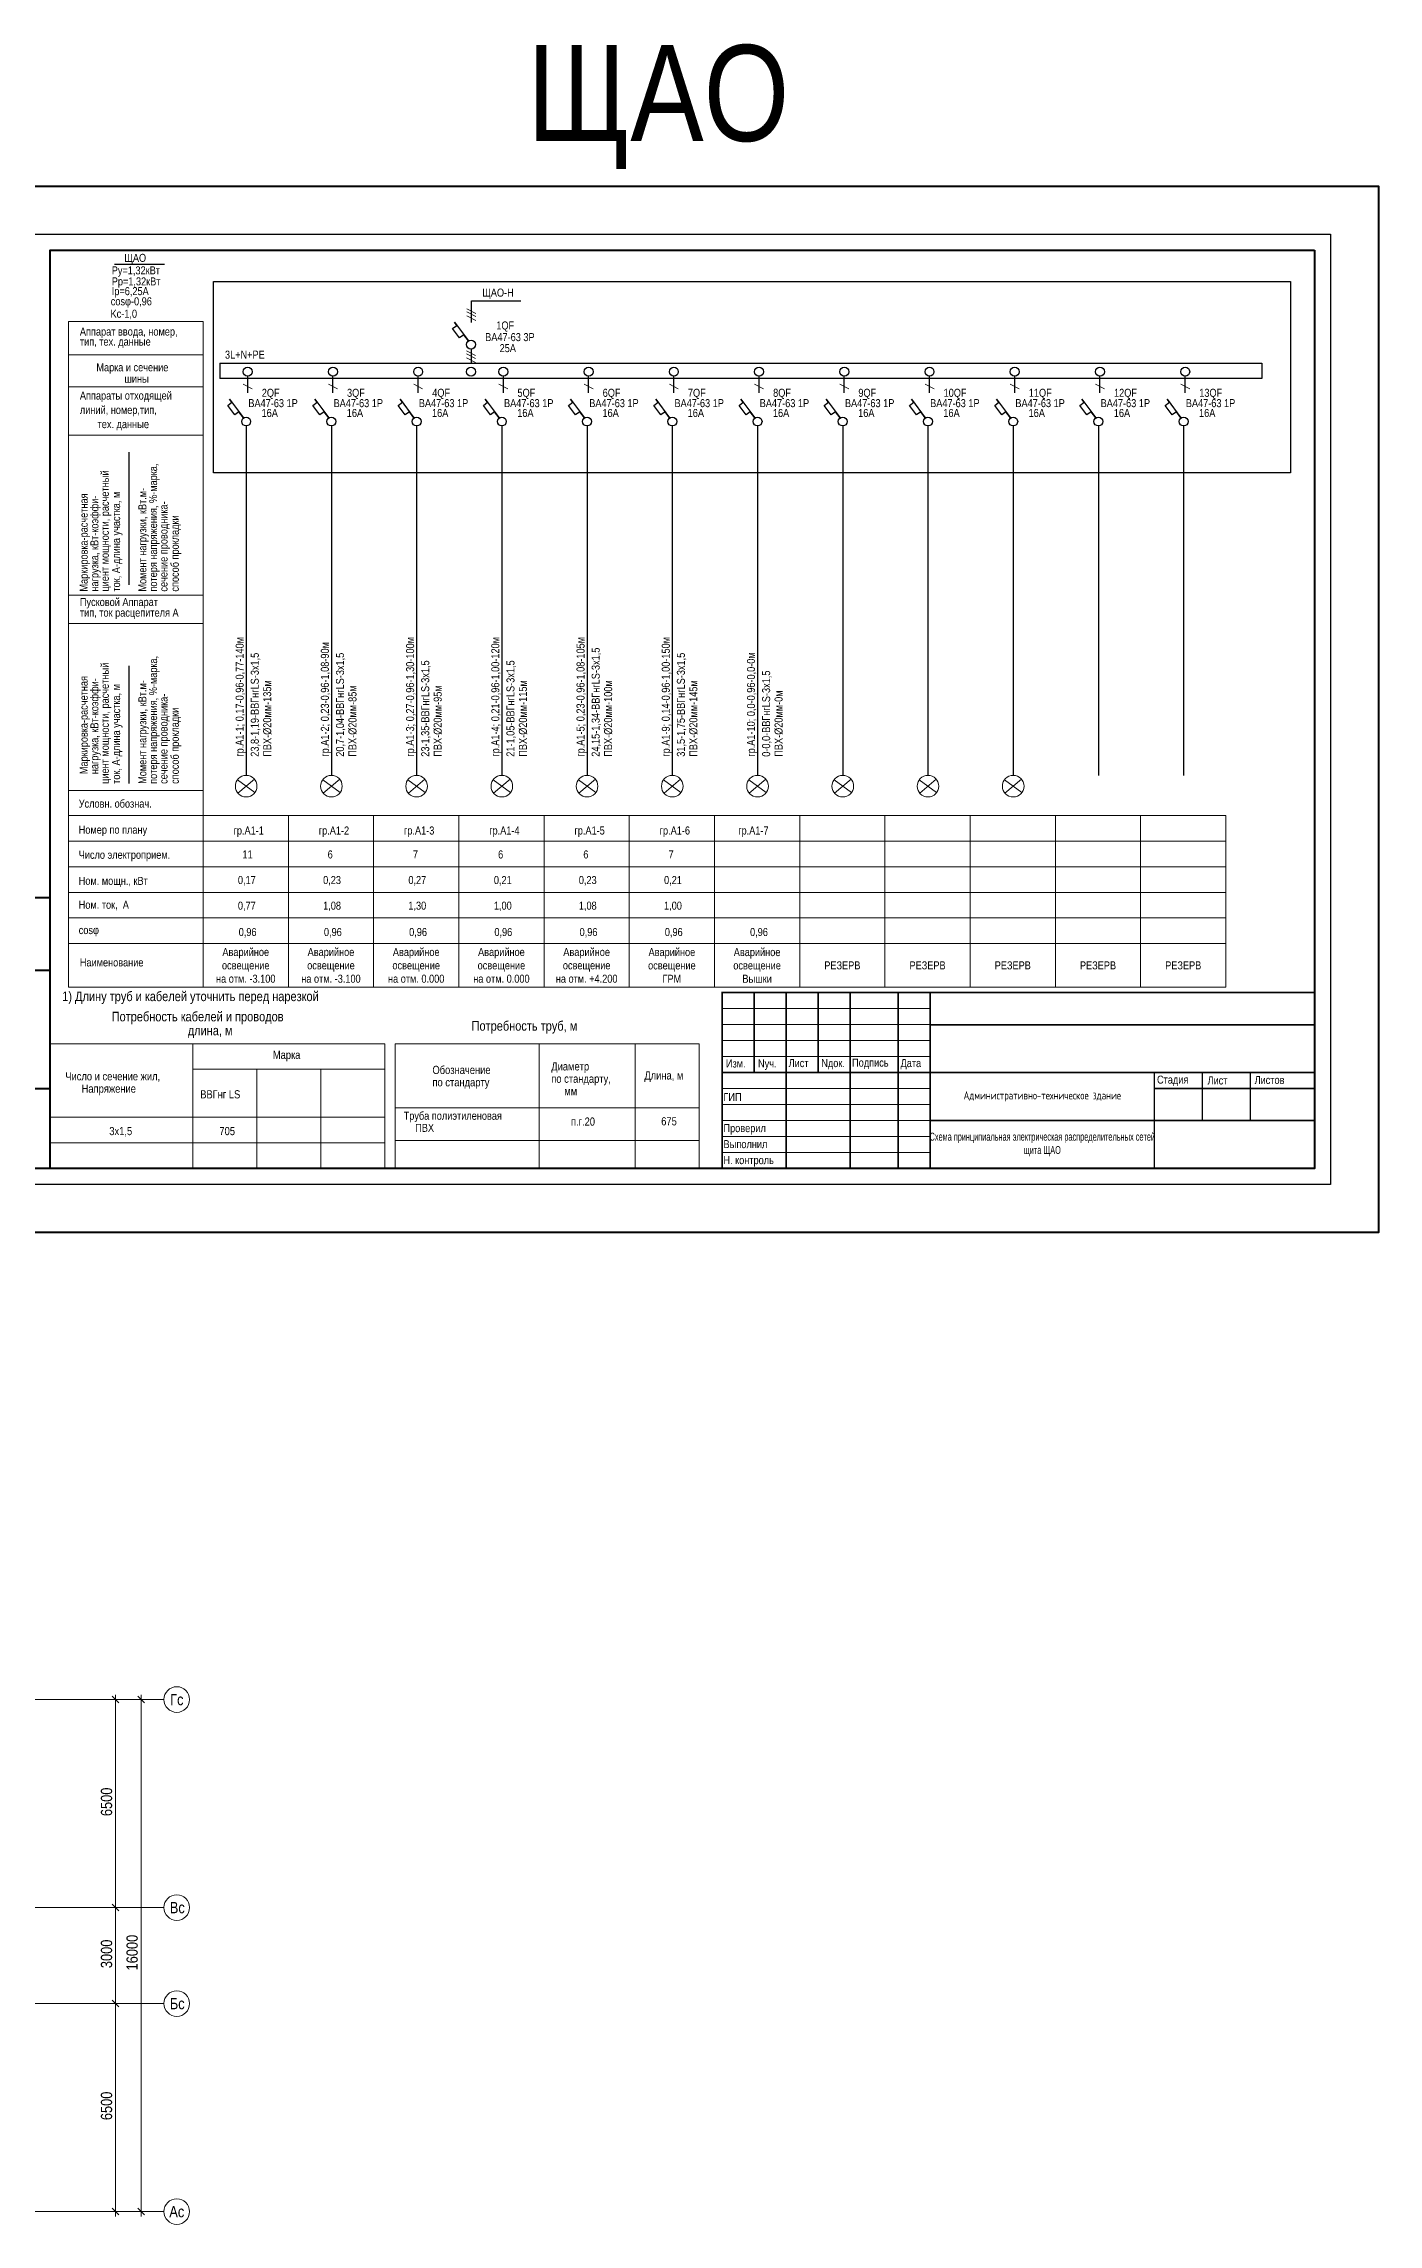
# Model space of a CAD drawing. Header units: metres. Extents: x -93142 to 227756, y -64772 to 286334.
# Drawn here: x 90768 to 132471, y -57186 to 10957 of the extents above; entities that cross this region are included whole.
import ezdxf

# ---------------------------------------------------------------- set-up
doc = ezdxf.new("R2010")
doc.units = ezdxf.units.M
doc.linetypes.add('ADSK_Линия сетки', pattern=[21, 12, -3, 3, -3])
doc.linetypes.add('CENTER2', pattern=[2.3, 2, -0.1, 0.1, -0.1])
for name, color, linetype, lineweight in [('1_Рамка_АР', 7, 'Continuous', 13), ('A-ANNO-DIMS', 7, 'Continuous', 9), ('A-ANNO-DIMS-100', 7, 'Continuous', 9), ('G-ANNO-TTLB', 7, 'Continuous', 9), ('S-GRID', 7, 'Continuous', 9), ('S-GRID-IDEN', 7, 'Continuous', 9), ('Линии рабоч.освещение', 7, 'Continuous', 30), ('Рамка', 7, 'Continuous', 40), ('ЭЛ', 250, 'Continuous', 50), ('ЭЛ.ос', 7, 'Continuous', 30)]:
    doc.layers.add(name, color=color, linetype=linetype, lineweight=lineweight)
for name, color, linetype in [('SETKA', 5, 'Continuous'), ('Text standart (rus)', 7, 'Continuous'), ('Схема', 7, 'Continuous')]:
    doc.layers.add(name, color=color, linetype=linetype)
doc.styles.add('Arial', font='ARIALN.TTF', dxfattribs={"width": 0.8, "height": 2.5})
doc.styles.add('GOST Common_7', font='ARIALN.TTF', dxfattribs={"width": 0.8, "height": 2.5})
doc.styles.add('GOST Common_I', font='ARIALN.TTF', dxfattribs={"height": 350})
doc.styles.get("Standard").update_dxf_attribs({"font": 'ARIALN.TTF'})
doc.dimstyles.new('ADSK_Основной_3_5', dxfattribs={"dimscale": 304.8, "dimtxt": 352.000249, "dimasz": 0.695866, "dimexe": 0.492126, "dimexo": 0.984252, "dimgap": 0, "dimtad": 1, "dimdec": 3, "dimrnd": 0.001, "dimdsep": 46, "dimtxsty": 'GOST Common_I', "dimblk1": 'OBLIQUE', "dimblk2": 'OBLIQUE', "dimsah": 1, "dimcen": 0.09, "dimdle": 0.492126, "dimazin": 0, "dimtfac": 1, "dimtdec": 4, "dimtix": 1, "dimtmove": 0, "dimatfit": 3, "dimfxl": 1, "dimtvp": 1, "dimtolj": 1, "dimtzin": 0, "dimarcsym": 2})

# ---------------------------------------------------------------- blocks, each defined once
blk = doc.blocks.new('Ось сетки - D8-1256827-Цокольный этаж')
at = {"layer": 'S-GRID-IDEN'}
for start, end in [(360, 180), (180, 360)]:
    blk.add_arc((0, 0), 4, start, end, dxfattribs=at)
blk = doc.blocks.new('DIMBLOCK11-Цокольный этаж')
at = {"layer": 'A-ANNO-DIMS-100', "transparency": 16777216}
for p, q in [((93468, -40786), (93965, -40786)), ((93815, -40786), (93468, -40786)), ((93815, -56936), (93815, -40636)), ((93468, -56786), (93965, -56786)), ((93815, -56786), (93468, -56786))]:
    blk.add_line(p, q, dxfattribs=at)
at = {"layer": 'A-ANNO-DIMS-100', "lineweight": 35, "transparency": 16777216}
for p, q in [((93815, -40786), (93709, -40680)), ((93815, -40786), (93921, -40892)), ((93815, -56786), (93709, -56680)), ((93815, -56786), (93921, -56892))]:
    blk.add_line(p, q, dxfattribs=at)
at = {"layer": 'A-ANNO-DIMS-100', "color": 0, "transparency": 16777216, "insert": (93357, -49251), "char_height": 350, "width": 1116.86, "attachment_point": 1, "rotation": 90, "line_spacing_factor": 1.022761, "style": 'GOST Common_I'}
blk.add_mtext('16000', dxfattribs=at)
blk = doc.blocks.new('_Oblique')
at = {"color": 0, "linetype": 'ByBlock', "lineweight": -2}
blk.add_line((-0.5, -0.5), (0.5, 0.5), dxfattribs=at)
blk = doc.blocks.new('DIMBLOCK12-Цокольный этаж')
at = {"layer": 'A-ANNO-DIMS-100', "transparency": 16777216}
for p, q in [((93165, -50286), (92865, -50286)), ((93015, -56936), (93015, -50286)), ((93015, -50286), (93165, -50286)), ((93165, -56786), (92865, -56786)), ((93015, -56786), (93165, -56786))]:
    blk.add_line(p, q, dxfattribs=at)
at = {"layer": 'A-ANNO-DIMS-100', "lineweight": 35, "transparency": 16777216}
for p, q in [((93015, -50286), (92909, -50180)), ((93015, -50286), (93121, -50392)), ((93015, -56786), (92909, -56680)), ((93015, -56786), (93121, -56892))]:
    blk.add_line(p, q, dxfattribs=at)
at = {"layer": 'A-ANNO-DIMS-100', "color": 0, "transparency": 16777216, "insert": (92557, -53929), "char_height": 350, "width": 945.03, "attachment_point": 1, "rotation": 90, "line_spacing_factor": 1.022761, "style": 'GOST Common_I'}
blk.add_mtext('6500', dxfattribs=at)
blk = doc.blocks.new('DIMBLOCK13-Цокольный этаж')
at = {"layer": 'A-ANNO-DIMS-100', "transparency": 16777216}
for p, q in [((93165, -47286), (92865, -47286)), ((93015, -50286), (93015, -47286)), ((93015, -47286), (93165, -47286)), ((93165, -50286), (92865, -50286)), ((93015, -50286), (93165, -50286))]:
    blk.add_line(p, q, dxfattribs=at)
at = {"layer": 'A-ANNO-DIMS-100', "lineweight": 35, "transparency": 16777216}
for p, q in [((93015, -47286), (92909, -47180)), ((93015, -47286), (93121, -47392)), ((93015, -50286), (92909, -50180)), ((93015, -50286), (93121, -50392))]:
    blk.add_line(p, q, dxfattribs=at)
at = {"layer": 'A-ANNO-DIMS-100', "color": 0, "transparency": 16777216, "insert": (92557, -49179), "char_height": 350, "width": 945.03, "attachment_point": 1, "rotation": 90, "line_spacing_factor": 1.022761, "style": 'GOST Common_I'}
blk.add_mtext('3000', dxfattribs=at)
blk = doc.blocks.new('DIMBLOCK14-Цокольный этаж')
at = {"layer": 'A-ANNO-DIMS-100', "transparency": 16777216}
for p, q in [((93165, -40786), (92865, -40786)), ((93015, -47286), (93015, -40636)), ((93015, -40786), (93165, -40786)), ((93165, -47286), (92865, -47286)), ((93015, -47286), (93165, -47286))]:
    blk.add_line(p, q, dxfattribs=at)
at = {"layer": 'A-ANNO-DIMS-100', "lineweight": 35, "transparency": 16777216}
for p, q in [((93015, -40786), (92909, -40680)), ((93015, -40786), (93121, -40892)), ((93015, -47286), (92909, -47180)), ((93015, -47286), (93121, -47392))]:
    blk.add_line(p, q, dxfattribs=at)
at = {"layer": 'A-ANNO-DIMS-100', "color": 0, "transparency": 16777216, "insert": (92557, -44429), "char_height": 350, "width": 945.03, "attachment_point": 1, "rotation": 90, "line_spacing_factor": 1.022761, "style": 'GOST Common_I'}
blk.add_mtext('6500', dxfattribs=at)
blk = doc.blocks.new('Казарма_1_Рамка_АР')
for p, q in [((682893, 323993), (689393, 323993)), ((682893, 323493), (701393, 323493)), ((682893, 322993), (689393, 322993)), ((682893, 322493), (689393, 322493)), ((682893, 321993), (701393, 321993)), ((682893, 321493), (689393, 321493)), ((682893, 320993), (689393, 320993)), ((682893, 320493), (701393, 320493)), ((682893, 319993), (689393, 319993)), ((682893, 319493), (689393, 319493))]:
    blk.add_line(p, q)
at = {"const_width": 50}
for points in [[(701393, 324493), (682893, 324493), (682893, 318993)], [(683893, 321993), (683893, 324493)], [(684893, 318993), (684893, 324493)], [(685893, 321993), (685893, 324493)], [(686893, 318993), (686893, 324493)], [(688393, 318993), (688393, 324493)], [(689393, 318993), (689393, 324493)], [(689393, 323479), (701393, 323479)], [(682893, 321993), (689393, 321993)], [(689393, 321993), (701393, 321993)], [(701393, 321993), (699393, 321993), (697893, 321993), (696393, 321993), (696393, 318993)], [(697893, 321993), (697893, 320493)], [(699393, 321993), (699393, 320493)], [(696393, 321493), (701393, 321493)], [(689393, 320493), (701393, 320493)]]:
    blk.add_lwpolyline(points, dxfattribs=at)
blk.add_lwpolyline([(696393, 321493), (701393, 321493)])
at = {"layer": 'G-ANNO-TTLB', "style": 'GOST Common_7'}
for s, p in [('Изм.', (683009, 322149)), ('Nуч.', (684010, 322149)), ('Лист', (684967, 322162)), ('Nдок.', (685988, 322162)), ('Подпись', (686949, 322176)), ('Дата', (688464, 322162)), ('Стадия', (696477, 321645)), ('Лист', (698056, 321619)), ('Листов', (699525, 321633)), ('ГИП ', (682932, 321100)), ('Проверил ', (682931, 320129)), ('Выполнил', (682931, 319629)), ('Н. контроль', (682931, 319129))]:
    blk.add_text(s, height=250, dxfattribs=at).set_placement(p)
at = {"layer": 'G-ANNO-TTLB', "insert": (692893, 321243), "char_height": 250, "width": 7000, "attachment_point": 5, "style": 'GOST Common_7'}
blk.add_mtext('{\\fISOCPEUR|b0|i0|c204|p34;Административно-техническое здание}', dxfattribs=at)
blk = doc.blocks.new('stug')
at = {"layer": 'Рамка'}
for p, q in [((18549, -29192), (18549, -20727)), ((18549, -20727), (19849, -20727)), ((19149, -29192), (19149, -20727)), ((18549, -22992), (19849, -22992)), ((18549, -26692), (19849, -26692)), ((19849, -29192), (18549, -29192))]:
    blk.add_line(p, q, dxfattribs=at)
at = {"layer": 'Рамка', "lineweight": 25}
blk.add_line((19849, -23692), (19849, -29192), dxfattribs=at)
at = {"layer": 'Text standart (rus)', "color": 7, "lineweight": 25}
for s, p in [('Взам.инв.N', (18990, -22803)), ('Подпись и дата', (19020, -26101)), ('Инв.N подл.', (19050, -28977))]:
    blk.add_text(s, height=250, rotation=90, dxfattribs=at).set_placement(p)

msp = doc.modelspace()

# ---------------------------------------------------------------- linework, layer by layer
at = {"color": 7, "linetype": 'ByBlock', "lineweight": 20, "ltscale": 0.2}
for p, q in [((90971.013, -20292.4274), (101430.2252, -20292.4274)), ((95430.2252, -20292.4274), (95430.2252, -24192.4274)), ((101430.2252, -20292.4274), (101430.2252, -24192.4274)), ((101748.2054, -20292.4274), (111248.2054, -20292.4274)), ((101748.2054, -24192.4274), (101748.2054, -20292.4274)), ((106248.2054, -24192.4274), (106248.2054, -20292.4274)), ((109248.2054, -24192.4274), (109248.2054, -20292.4274)), ((111248.2054, -20292.4274), (111248.2054, -24192.4274)), ((95430.2252, -21092.4274), (101430.2252, -21092.4274)), ((97430.2252, -21092.4274), (97430.2252, -24192.4274)), ((99430.2252, -21092.4274), (99430.2252, -24192.4274)), ((111248.2054, -22292.4274), (101748.2054, -22292.4274)), ((90971.013, -22592.4274), (101430.2252, -22592.4274)), ((90971.013, -23392.4274), (101430.2252, -23392.4274)), ((111248.2054, -23321.3027), (101748.2054, -23321.3027)), ((90971.013, -24192.4274), (101430.2252, -24192.4274))]:
    msp.add_line(p, q, dxfattribs=at)
at = {"color": 1, "lineweight": 40}
msp.add_lwpolyline([(87471.013, 6507.5726), (132471.013, 6507.5726), (132471.013, -26192.4274), (87471.013, -26192.4274)], close=True, dxfattribs=at)
at = {"layer": 'S-GRID', "linetype": 'ADSK_Линия сетки'}
for p, q in [((94527.9128, -40785.6443), (29247.2594, -40785.6443)), ((94527.9128, -47285.6443), (28964.2024, -47285.6443)), ((94527.9128, -50285.6443), (29247.2594, -50285.6443)), ((94527.9128, -56785.6443), (29247.2594, -56785.6443))]:
    msp.add_line(p, q, dxfattribs=at)
at = {"layer": 'Text standart (rus)'}
msp.add_lwpolyline([(130971.013, 5007.5726), (130971.013, -24692.4274), (88971.013, -24692.4274), (88971.013, 5007.5726)], close=True, dxfattribs=at)
at = {"layer": 'Text standart (rus)', "linetype": 'CENTER2', "ltscale": 30}
msp.add_lwpolyline([(96073.9749, 3527.8506), (129720.2227, 3527.8506), (129720.2227, -2454.9103), (96073.9749, -2454.9103)], close=True, dxfattribs=at)
at = {"layer": 'Линии рабоч.освещение', "lineweight": 20, "ltscale": 50}
for p, q in [((96825.8311, -12043.2129), (97366.5727, -12448.4775)), ((97354.9398, -12028.5553), (96837.4639, -12463.1351)), ((99488.6122, -12043.2129), (100029.3538, -12448.4775)), ((100017.7209, -12028.5553), (99500.2451, -12463.1351)), ((102151.3934, -12043.2129), (102692.135, -12448.4775)), ((102680.5021, -12028.5553), (102163.0263, -12463.1351)), ((104814.1745, -12043.2129), (105354.9161, -12448.4775)), ((105343.2833, -12028.5553), (104825.8074, -12463.1351)), ((107476.9557, -12043.2129), (108017.6973, -12448.4775)), ((108006.0644, -12028.5553), (107488.5886, -12463.1351)), ((110139.7369, -12043.2129), (110680.4784, -12448.4775)), ((110668.8456, -12028.5553), (110151.3697, -12463.1351)), ((112802.518, -12043.2129), (113343.2596, -12448.4775)), ((113331.6267, -12028.5553), (112814.1509, -12463.1351)), ((115465.2992, -12043.2129), (116006.0407, -12448.4775)), ((115994.4079, -12028.5553), (115476.932, -12463.1351)), ((118128.0803, -12043.2129), (118668.8219, -12448.4775)), ((118657.189, -12028.5553), (118139.7132, -12463.1351)), ((120790.8615, -12043.2129), (121331.603, -12448.4775)), ((121319.9702, -12028.5553), (120802.4943, -12463.1351))]:
    msp.add_line(p, q, dxfattribs=at)
for centre in [(97096.2019, -12245.8452), (99758.983, -12245.8452), (102421.7642, -12245.8452), (105084.5453, -12245.8452), (107747.3265, -12245.8452), (110410.1076, -12245.8452), (113072.8888, -12245.8452), (115735.67, -12245.8452), (118398.4511, -12245.8452), (121061.2323, -12245.8452)]:
    msp.add_circle(centre, 337.876, dxfattribs=at)
at = {"layer": 'Рамка'}
msp.add_lwpolyline([(130471.013, 4507.5726), (130471.013, -24192.4274), (90971.013, -24192.4274), (90971.013, 4507.5726)], close=True, dxfattribs=at)
at = {"layer": 'ЭЛ', "color": 0, "lineweight": 15}
for p, q in [((90971.013, -24192.4274), (94605.0007, -24192.4274)), ((97970.9106, -24192.4274), (101604.8983, -24192.4274))]:
    msp.add_line(p, q, dxfattribs=at)
at = {"layer": 'ЭЛ.ос', "color": 7, "lineweight": 25}
msp.add_line((92979.6674, 4062.4217), (94542.7267, 4062.4217), dxfattribs=at)
at = {"layer": 'ЭЛ.ос', "color": 7, "lineweight": 15}
for p, q in [((91542.6288, 2275.3755), (91542.6288, -18529.1184)), ((91542.6288, 2275.3755), (95751.6883, 2275.3755)), ((95751.6883, 2275.3755), (95751.6883, -18529.1184)), ((91542.6288, 1234.2994), (95751.6883, 1234.2994)), ((95751.6883, 229.8118), (91542.6288, 229.8118)), ((91542.6288, -1274.7767), (95751.6883, -1274.7767)), ((91542.6288, -6272.2181), (95751.6883, -6272.2181)), ((95751.6883, -7160.8122), (91542.6288, -7160.8122)), ((91542.6288, -12381.4311), (95751.6883, -12381.4311)), ((127705.0622, -13164.2326), (91542.6288, -13164.2326)), ((98414.4695, -13164.2326), (98414.4695, -18529.1184)), ((101077.2507, -13164.2326), (101077.2507, -18529.1184)), ((103740.0318, -13164.2326), (103740.0318, -18529.1184)), ((106402.813, -13164.2326), (106402.813, -18529.1184)), ((109065.5941, -13164.2326), (109065.5941, -18529.1184)), ((111728.3753, -13164.2326), (111728.3753, -18529.1184)), ((114391.1564, -13164.2326), (114391.1564, -18529.1184)), ((117053.9376, -13164.2326), (117053.9376, -18529.1184)), ((119716.7187, -13164.2326), (119716.7187, -18529.1184)), ((122379.4999, -13164.2326), (122379.4999, -18529.1184)), ((125042.2811, -13164.2326), (125042.2811, -18529.1184)), ((127705.0622, -13164.2326), (127705.0622, -18529.1184)), ((127705.0622, -13964.2326), (91542.6288, -13964.2326)), ((127705.0622, -14764.2326), (91542.6288, -14764.2326)), ((127705.0622, -15564.2326), (91542.6288, -15564.2326)), ((127705.0622, -16364.2326), (91542.6288, -16364.2326)), ((127705.0622, -17164.2326), (91542.6288, -17164.2326)), ((127705.0622, -18529.1184), (91542.6288, -18529.1184))]:
    msp.add_line(p, q, dxfattribs=at)
at = {"layer": 'ЭЛ.ос', "color": 7, "lineweight": 15, "ltscale": 0.5}
for p, q in [((103993.8494, 2673.5384), (104274.4827, 2527.689)), ((103993.8494, 2572.5657), (104274.4827, 2426.7163)), ((103993.8494, 2449.1546), (104274.4827, 2303.3053)), ((103981.0624, 1360.9743), (104261.6958, 1215.1249)), ((103981.0624, 1260.0016), (104261.6958, 1114.1522)), ((103981.0624, 1136.5905), (104261.6958, 990.7412)), ((97004.1093, 314.1185), (97284.7426, 168.2692)), ((99666.8904, 314.1185), (99947.5238, 168.2692)), ((102329.6716, 314.1185), (102610.3049, 168.2692)), ((104992.4527, 314.1185), (105273.0861, 168.2692)), ((107655.2339, 314.1185), (107935.8672, 168.2692)), ((110318.015, 314.1185), (110598.6484, 168.2692)), ((112980.7962, 314.1185), (113261.4296, 168.2692)), ((115643.5774, 314.1185), (115924.2107, 168.2692)), ((118306.3585, 314.1185), (118586.9919, 168.2692)), ((120969.1397, 314.1185), (121249.773, 168.2692)), ((123631.9208, 314.1185), (123912.5542, 168.2692)), ((126294.702, 314.1185), (126575.3353, 168.2692)), ((96651.6706, -250.6923), (96519.6015, -348.1333)), ((96870.0778, -545.499), (96738.0087, -642.94)), ((99314.4518, -250.6923), (99182.3827, -348.1333)), ((99532.859, -545.499), (99400.7899, -642.94)), ((101977.233, -250.6923), (101845.1639, -348.1333)), ((102195.6401, -545.499), (102063.571, -642.94)), ((104640.0141, -250.6923), (104507.945, -348.1333)), ((104858.4213, -545.499), (104726.3522, -642.94)), ((107302.7953, -250.6923), (107170.7262, -348.1333)), ((107521.2024, -545.499), (107389.1333, -642.94)), ((109965.5764, -250.6923), (109833.5073, -348.1333)), ((110183.9836, -545.499), (110051.9145, -642.94)), ((112628.3576, -250.6923), (112496.2885, -348.1333)), ((112846.7648, -545.499), (112714.6957, -642.94)), ((115291.1387, -250.6923), (115159.0696, -348.1333)), ((115509.5459, -545.499), (115377.4768, -642.94)), ((117953.9199, -250.6923), (117821.8508, -348.1333)), ((118172.3271, -545.499), (118040.258, -642.94)), ((120616.701, -250.6923), (120484.6319, -348.1333)), ((120835.1082, -545.499), (120703.0391, -642.94)), ((123279.4822, -250.6923), (123147.4131, -348.1333)), ((123497.8894, -545.499), (123365.8203, -642.94)), ((125942.2633, -250.6923), (125810.1942, -348.1333)), ((126160.6705, -545.499), (126028.6014, -642.94))]:
    msp.add_line(p, q, dxfattribs=at)
at = {"layer": 'ЭЛ.ос', "color": 7}
for p, q in [((93427.3422, -1812.7304), (93427.3422, -5956.4553)), ((93427.3422, -8481.6097), (93427.3422, -12162.6085))]:
    msp.add_line(p, q, dxfattribs=at)
at = {"layer": 'ЭЛ.ос', "color": 7, "ltscale": 0.5}
for points in [[(104134.166, 2243.5515), (104134.166, 2916.4442)], [(104134.166, 2916.4442), (105679.5106, 2916.4442)], [(104037.986, 1666.3905), (103895.635, 1859.3295), (103763.186, 1761.6082), (103544.7788, 2056.4148), (103676.6555, 2154.1155), (103602.846, 2253.7438)], [(103602.846, 2253.7438), (104037.986, 1666.3905)], [(104121.3791, 1413.7366), (104121.3791, 960.4171)], [(96277.1152, 967.8922), (96277.1152, 488.3571)], [(96277.1152, 967.8922), (128827.3483, 967.8922), (128827.3483, 488.3571), (96277.1152, 488.3571)], [(97144.4259, 48.1982), (97144.4259, 566.1442)], [(99807.2071, 48.1982), (99807.2071, 566.1442)], [(102469.9883, 48.1982), (102469.9883, 566.1442)], [(105132.7694, 48.1982), (105132.7694, 566.1442)], [(107795.5506, 48.1982), (107795.5506, 566.1442)], [(110458.3317, 48.1982), (110458.3317, 566.1442)], [(113121.1129, 48.1982), (113121.1129, 566.1442)], [(115783.894, 48.1982), (115783.894, 566.1442)], [(118446.6752, 48.1982), (118446.6752, 566.1442)], [(121109.4563, 48.1982), (121109.4563, 566.1442)], [(123772.2375, 48.1982), (123772.2375, 566.1442)], [(126435.0187, 48.1982), (126435.0187, 566.1442)], [(97012.8088, -738.1576), (96870.4578, -545.2186), (96738.0087, -642.94), (96519.6015, -348.1333), (96651.4782, -250.4326), (96577.6687, -150.8043)], [(96577.6687, -150.8043), (97012.8088, -738.1576)], [(99675.5899, -738.1576), (99533.2389, -545.2186), (99400.7899, -642.94), (99182.3827, -348.1333), (99314.2594, -250.4326), (99240.4499, -150.8043)], [(99240.4499, -150.8043), (99675.5899, -738.1576)], [(102338.3711, -738.1576), (102196.0201, -545.2186), (102063.571, -642.94), (101845.1639, -348.1333), (101977.0405, -250.4326), (101903.231, -150.8043)], [(101903.231, -150.8043), (102338.3711, -738.1576)], [(105001.1523, -738.1576), (104858.8013, -545.2186), (104726.3522, -642.94), (104507.945, -348.1333), (104639.8217, -250.4326), (104566.0122, -150.8043)], [(104566.0122, -150.8043), (105001.1523, -738.1576)], [(107663.9334, -738.1576), (107521.5824, -545.2186), (107389.1333, -642.94), (107170.7262, -348.1333), (107302.6029, -250.4326), (107228.7934, -150.8043)], [(107228.7934, -150.8043), (107663.9334, -738.1576)], [(110326.7146, -738.1576), (110184.3636, -545.2186), (110051.9145, -642.94), (109833.5073, -348.1333), (109965.384, -250.4326), (109891.5745, -150.8043)], [(109891.5745, -150.8043), (110326.7146, -738.1576)], [(112989.4957, -738.1576), (112847.1447, -545.2186), (112714.6957, -642.94), (112496.2885, -348.1333), (112628.1652, -250.4326), (112554.3557, -150.8043)], [(112554.3557, -150.8043), (112989.4957, -738.1576)], [(115652.2769, -738.1576), (115509.9259, -545.2186), (115377.4768, -642.94), (115159.0696, -348.1333), (115290.9463, -250.4326), (115217.1368, -150.8043)], [(115217.1368, -150.8043), (115652.2769, -738.1576)], [(118315.058, -738.1576), (118172.707, -545.2186), (118040.258, -642.94), (117821.8508, -348.1333), (117953.7275, -250.4326), (117879.918, -150.8043)], [(117879.918, -150.8043), (118315.058, -738.1576)], [(120977.8392, -738.1576), (120835.4882, -545.2186), (120703.0391, -642.94), (120484.6319, -348.1333), (120616.5086, -250.4326), (120542.6991, -150.8043)], [(120542.6991, -150.8043), (120977.8392, -738.1576)], [(123640.6203, -738.1576), (123498.2693, -545.2186), (123365.8203, -642.94), (123147.4131, -348.1333), (123279.2898, -250.4326), (123205.4803, -150.8043)], [(123205.4803, -150.8043), (123640.6203, -738.1576)], [(126303.4015, -738.1576), (126161.0505, -545.2186), (126028.6014, -642.94), (125810.1942, -348.1333), (125942.0709, -250.4326), (125868.2614, -150.8043)], [(125868.2614, -150.8043), (126303.4015, -738.1576)]]:
    msp.add_lwpolyline(points, dxfattribs=at)
at = {"layer": 'ЭЛ.ос'}
for points in [[(97096.2019, -990.8115), (97096.2019, -11907.9691)], [(99758.983, -990.8115), (99758.983, -11907.9691)], [(102421.7642, -990.8115), (102421.7642, -11907.9691)], [(105084.5453, -990.8115), (105084.5453, -11907.9691)], [(107747.3265, -990.8115), (107747.3265, -11907.9691)], [(110410.1076, -990.8115), (110410.1076, -11907.9691)], [(113072.8888, -990.8115), (113072.8888, -11907.9691)], [(115735.67, -990.8115), (115735.67, -11907.9691)], [(118398.4511, -990.8115), (118398.4511, -11907.9691)], [(121061.2323, -990.8115), (121061.2323, -11907.9691)], [(123724.0134, -990.8115), (123724.0134, -11907.9691)], [(126386.7946, -990.8115), (126386.7946, -11907.9691)]]:
    msp.add_lwpolyline(points, dxfattribs=at)
at = {"layer": 'ЭЛ.ос', "color": 7, "ltscale": 0.5}
for centre in [(104121.3791, 1553.8263), (97144.4259, 706.2338), (99807.2071, 706.2338), (102469.9883, 706.2338), (104121.3791, 706.2338), (105132.7694, 706.2338), (107795.5506, 706.2338), (110458.3317, 706.2338), (113121.1129, 706.2338), (115783.894, 706.2338), (118446.6752, 706.2338), (121109.4563, 706.2338), (123772.2375, 706.2338), (126435.0187, 706.2338), (97096.2019, -850.7219), (99758.983, -850.7219), (102421.7642, -850.7219), (105084.5453, -850.7219), (107747.3265, -850.7219), (110410.1076, -850.7219), (113072.8888, -850.7219), (115735.67, -850.7219), (118398.4511, -850.7219), (121061.2323, -850.7219), (123724.0134, -850.7219), (126386.7946, -850.7219)]:
    msp.add_circle(centre, 140.0896, dxfattribs=at)

# ---------------------------------------------------------------- block references
at = {"layer": '1_Рамка_АР'}
msp.add_blockref('Казарма_1_Рамка_АР', (-570922.1209, -343185.2213), dxfattribs=at)
at = {"layer": 'S-GRID-IDEN', "xscale": 99.99999999999993, "yscale": 99.99999999999993, "zscale": 99.99999999999993, "rotation": 89.9999999999998}
for p in [(94927.9128, -40785.6443), (94927.9128, -47285.6443), (94927.9128, -50285.6443), (94927.9128, -56785.6443)]:
    msp.add_blockref('Ось сетки - D8-1256827-Цокольный этаж', p, dxfattribs=at)
at = {"layer": 'Text standart (rus)'}
msp.add_blockref('stug', (71122.2346, 4999.9131), dxfattribs=at)

# ---------------------------------------------------------------- texts
at = {"layer": 'G-ANNO-TTLB', "insert": (121971.013, -23442.4274), "char_height": 250, "width": 7000, "attachment_point": 5, "style": 'GOST Common_7'}
msp.add_mtext('Схема принципиальная электрическая распределительных сетей \\Pщита ЩАО', dxfattribs=at)
at = {"layer": 'S-GRID-IDEN', "char_height": 350, "attachment_point": 1, "style": 'GOST Common_I'}
for s, insert, width in [('Гс', (94723.6703, -40612.4041), 461.772), ('Вс', (94710.4703, -47112.4041), 493.8395), ('Бс', (94710.4703, -50112.4041), 493.8395), ('Ас', (94694.4703, -56612.4041), 532.3205)]:
    msp.add_mtext(s, dxfattribs=dict(at, insert=insert, width=width))
at = {"layer": 'SETKA', "color": 7, "linetype": 'ByBlock', "lineweight": 25, "char_height": 250, "width": 2662.781155, "attachment_point": 5}
for s, insert in [('Аварийное\\Pосвещение{\\C256;\\P}на отм. -3.100', (97083.0789, -17846.6755)), ('Аварийное\\Pосвещение{\\C256;\\P}на отм. -3.100', (99745.8601, -17846.6755)), ('Аварийное\\Pосвещение{\\C256;\\P}на отм. 0.000', (102408.6412, -17846.6755)), ('Аварийное\\Pосвещение{\\C256;\\P}на отм. 0.000', (105071.4224, -17846.6755)), ('Аварийное\\Pосвещение{\\C256;\\P}на отм. +4.200', (107734.2035, -17846.6755)), ('Аварийное\\Pосвещение{\\C256;\\P}ГРМ', (110396.9847, -17846.6755)), ('Аварийное\\Pосвещение{\\C256;\\P}Вышки', (113059.7659, -17846.6755)), ('РЕЗЕРВ', (115722.547, -17846.6755)), ('РЕЗЕРВ', (118385.3282, -17846.6755)), ('РЕЗЕРВ', (121048.1093, -17846.6755)), ('РЕЗЕРВ', (123710.8905, -17846.6755)), ('РЕЗЕРВ', (126373.6716, -17846.6755))]:
    msp.add_mtext(s, dxfattribs=dict(at, insert=insert))
at = {"layer": 'Text standart (rus)'}
for s, p in [('ЩАО', (93287.9809, 4137.0677)), ('Ру=1,32кВт', (92896.4503, 3747.4189)), ('Рр=1,32кВт', (92896.4503, 3402.7406)), ('cosφ-0,96', (92865.6245, 2779.5639)), ('Iр=6,25А', (92896.4503, 3098.5564)), ('ЩАО-Н', (104471.9171, 3052.5326)), ('Kc-1,0', (92859.013, 2391.7991)), ('3L+N+PE', (96434.4395, 1114.1667)), ('25А', (105015.3861, 1316.7622)), ('шины', (93293.9174, 363.541)), ('2QF', (97584.0109, -78.474)), ('3QF', (100246.7921, -78.474)), ('4QF', (102909.5732, -78.474)), ('5QF', (105572.3544, -78.474)), ('6QF', (108235.1356, -78.474)), ('7QF', (110897.9167, -78.474)), ('8QF', (113560.6979, -78.474)), ('9QF', (116223.479, -78.474)), ('10QF', (118886.2602, -78.474)), ('11QF', (121549.0413, -78.474)), ('12QF', (124211.8225, -78.474)), ('13QF', (126874.6036, -78.474)), ('ВА47-63 1Р', (97164.2558, -401.8088)), ('16A', (97577.3951, -708.6418)), ('ВА47-63 1Р', (99827.0369, -401.8088)), ('16A', (100240.1763, -708.6418)), ('ВА47-63 1Р', (102489.8181, -401.8088)), ('16A', (102902.9574, -708.6418)), ('ВА47-63 1Р', (105152.5992, -401.8088)), ('16A', (105565.7386, -708.6418)), ('ВА47-63 1Р', (107815.3804, -401.8088)), ('16A', (108228.5198, -708.6418)), ('ВА47-63 1Р', (110478.1615, -401.8088)), ('16A', (110891.3009, -708.6418)), ('ВА47-63 1Р', (113140.9427, -401.8088)), ('16A', (113554.0821, -708.6418)), ('ВА47-63 1Р', (115803.7239, -401.8088)), ('16A', (116216.8632, -708.6418)), ('ВА47-63 1Р', (118466.505, -401.8088)), ('16A', (118879.6444, -708.6418)), ('ВА47-63 1Р', (121129.2862, -401.8088)), ('16A', (121542.4255, -708.6418)), ('ВА47-63 1Р', (123792.0673, -401.8088)), ('16A', (124205.2067, -708.6418)), ('ВА47-63 1Р', (126454.8485, -401.8088)), ('16A', (126867.9878, -708.6418)), ('Условн. обознач.', (91864.539, -12916.1366)), ('Номер по плану', (91864.539, -13730.8412)), ('Число электроприем.', (91864.539, -14514.0461)), ('6', (107630.608, -14503.8309)), ('7', (110293.3891, -14503.8309)), ('Ном. мощн., кВт', (91864.539, -15328.664)), ('0,23', (107489.67, -15303.8309)), ('0,21', (110152.4512, -15303.8309)), ('Ном. ток,  А', (91864.539, -16075.5299)), ('1,08', (107489.67, -16103.8309)), ('1,00', (110152.4512, -16103.8309)), ('cosφ', (91864.539, -16866.8561)), ('0,96', (96862.9197, -16928.664)), ('0,96', (99525.7009, -16928.664)), ('0,96', (102188.482, -16928.664)), ('0,96', (104851.2632, -16928.664)), ('0,96', (107514.0444, -16928.664)), ('0,96', (110176.8255, -16928.664)), ('0,96', (112839.6067, -16928.664)), ('Наименование', (91899.178, -17878.12))]:
    msp.add_text(s, height=250, dxfattribs=at).set_placement(p)
at = {"layer": 'Text standart (rus)', "lineweight": 15}
for s, p in [('Аппарат ввода, номер,', (91901.0476, 1834.3467)), ('тип, тех. данные', (91901.0476, 1520.2334)), ('Марка и сечение', (92416.1476, 717.0565)), ('Аппараты отходящей', (91901.0476, -165.3175)), ('линий, номер,тип, ', (91901.0476, -613.2603)), ('тех. данные', (92453.604, -1058.6441)), ('тип, ток расцепителя А', (91901.0476, -6947.6469)), ('Пусковой Аппарат', (91901.0476, -6616.3915))]:
    msp.add_text(s, height=250, dxfattribs=at).set_placement(p)
at = {"layer": 'Text standart (rus)', "linetype": 'ByBlock', "lineweight": -2}
for s, p in [('1QF', (104912.0434, 2025.6785)), ('ВА47-63 3Р', (104563.8731, 1661.6369))]:
    msp.add_text(s, height=250, dxfattribs=at).set_placement(p)
at = {"layer": 'Text standart (rus)'}
for s, p in [('циент мощности, расчетный', (92804.8519, -6165.804)), ('потеря напряжения, %%%-марка,', (94313.0456, -6165.804)), ('Маркировка-расчетная', (92144.7682, -6165.804)), ('нагрузка, кВт-коэффи-', (92479.1785, -6165.804)), ('ток, А-длина участка, м', (93157.5382, -6165.804)), ('Момент нагрузки, кВт.м-', (93978.6353, -6165.804)), ('сечение проводника-', (94638.7189, -6165.804)), ('способ прокладки', (94991.4053, -6165.804)), ('гр.А1-1; 0,17-0,96-0,77-140м', (97017.302, -11325.4913)), ('23,8-1,19-ВВГнгLS-3х1,5', (97489.9214, -11325.4913)), ('гр.А1-2; 0,23-0,96-1,08-90м', (99680.0832, -11325.4913)), ('20,7-1,04-ВВГнгLS-3х1,5', (100152.7026, -11325.4913)), ('гр.А1-3; 0,27-0,96-1,30-100м', (102342.8644, -11325.4913)), ('гр.А1-4; 0,21-0,96-1,00-120м', (105005.6455, -11325.4913)), ('гр.А1-5; 0,23-0,96-1,08-105м', (107668.4267, -11325.4913)), ('24,15-1,34-ВВГнгLS-3х1,5', (108141.0461, -11325.4913)), ('гр.А1-9; 0,14-0,96-1,00-150м', (110331.2078, -11325.4913)), ('31,5-1,75-ВВГнгLS-3х1,5', (110803.8272, -11325.4913)), ('гр.А1-10; 0,0-0,96-0,0-0м', (112993.989, -11325.4913)), ('Маркировка-расчетная', (92144.7682, -11871.147)), ('циент мощности, расчетный', (92804.8519, -12173.9685)), ('потеря напряжения, %%%-марка,', (94313.0456, -12173.9685)), ('23-1,35-ВВГнгLS-3х1,5', (102815.4837, -11325.4913)), ('21-1,05-ВВГнгLS-3х1,5', (105478.2649, -11325.4913)), ('0-0,0-ВВГнгLS-3х1,5', (113466.6084, -11325.4913)), ('нагрузка, кВт-коэффи-', (92479.1785, -11871.147)), ('ток, А-длина участка, м', (93157.5382, -12173.9685)), ('Момент нагрузки, кВт.м-', (93978.6353, -12173.9685)), ('сечение проводника-', (94638.7189, -12173.9685)), ('ПВХ-Ø20мм-135м', (97879.084, -11325.4913)), ('ПВХ-Ø20мм-85м', (100541.8651, -11325.4913)), ('ПВХ-Ø20мм-95м', (103204.6463, -11325.4913)), ('ПВХ-Ø20мм-115м', (105867.4275, -11325.4913)), ('ПВХ-Ø20мм-100м', (108530.2086, -11325.4913)), ('ПВХ-Ø20мм-145м', (111192.9898, -11325.4913)), ('ПВХ-Ø20мм-0м', (113855.7709, -11325.4913)), ('способ прокладки', (94991.4053, -12173.9685))]:
    msp.add_text(s, height=250, rotation=90, dxfattribs=at).set_placement(p)
at = {"layer": 'Text standart (rus)', "linetype": 'ByBlock', "lineweight": 0, "ltscale": 100}
for s, p in [('гр.А1-1', (96701.2718, -13755.6842)), ('гр.А1-2', (99364.053, -13755.6842)), ('гр.А1-3', (102026.8341, -13755.6842)), ('гр.А1-4', (104689.6153, -13755.6842)), ('гр.А1-5', (107352.3964, -13755.6842)), ('гр.А1-6', (110015.1776, -13755.6842)), ('гр.А1-7', (112469.7824, -13755.6842))]:
    msp.add_text(s, height=250, dxfattribs=at).set_placement(p)
at = {"layer": 'Text standart (rus)', "color": 2}
for s, p in [('11', (96979.4833, -14503.8309)), ('6', (99642.2645, -14503.8309)), ('7', (102305.0457, -14503.8309)), ('6', (104967.8268, -14503.8309)), ('0,17', (96838.5454, -15303.8309)), ('0,23', (99501.3266, -15303.8309)), ('0,27', (102164.1077, -15303.8309)), ('0,21', (104835.7219, -15303.8309)), ('0,77', (96838.5454, -16103.8309)), ('1,08', (99501.3266, -16103.8309)), ('1,30', (102164.1077, -16103.8309)), ('1,00', (104835.7219, -16103.8309))]:
    msp.add_text(s, height=250, dxfattribs=at).set_placement(p)
at = {"layer": 'Схема', "color": 7, "lineweight": 35, "style": 'Arial'}
for s, height, p in [('1) Длину труб и кабелей уточнить перед нарезкой', 300, (91349.7452, -18962.024)), ('Потребность кабелей и проводов', 300, (92892.5336, -19594.3595)), ('Потребность труб, м', 300, (104137.6678, -19885.3814)), ('длина, м', 300, (95270.4424, -20029.9504)), ('Марка', 255, (97930.8588, -20768.7464)), ('Обозначение ', 255, (102916.3646, -21239.5087)), ('Диаметр', 255, (106629.0361, -21127.9294)), ('Число и сечение жил,', 255, (91444.7731, -21438.3138)), ('Напряжение', 255, (91955.1277, -21824.0281)), ('ВВГнг LS', 255, (95660.654, -22001.6463)), ('по стандарту', 255, (102916.3646, -21625.223)), ('по стандарту, ', 255, (106629.0361, -21513.6437)), ('мм', 255, (107036.8642, -21900.8304)), ('Длина, м', 255, (109536.9583, -21411.7473)), ('Труба полиэтиленовая', 250, (102016.4418, -22669.0541)), ('3х1,5', 255, (92819.7602, -23148.9935)), ('705', 255, (96260.0409, -23148.9935)), ('ПВХ', 250, (102377.3265, -23046.5383)), ('п.г.20', 255, (107243.4884, -22853.54)), ('675', 255, (110063.9505, -22845.1137))]:
    msp.add_text(s, height=height, dxfattribs=at).set_placement(p)
at = {"layer": 'ЭЛ', "color": 5, "lineweight": 50, "insert": (109970.0612, 8978.1786), "char_height": 3000, "width": 42001.903583, "attachment_point": 5}
msp.add_mtext('ЩАО', dxfattribs=at)

# ---------------------------------------------------------------- dimensions: what is measured, and where the dimension line sits
at = {"layer": 'A-ANNO-DIMS'}
for base, p1, p2, override, picture, middle in [((93014.8062, -40785.6443), (92864.8288, -47285.6443), (92864.8288, -40785.6443), {"dimpost": '<>', "dimfxl": 6500}, 'DIMBLOCK14-Цокольный этаж', (92839.8062, -44035.6443)), ((93814.8062, -40785.6443), (93167.5162, -56785.6443), (93167.5162, -40785.6443), {"dimpost": '<>', "dimfxl": 16000}, 'DIMBLOCK11-Цокольный этаж', (93639.8062, -48785.6443)), ((93014.8062, -47285.6443), (92864.8288, -50285.6443), (92864.8288, -47285.6443), {"dimpost": '<>', "dimfxl": 3000}, 'DIMBLOCK13-Цокольный этаж', (92839.8062, -48785.6443)), ((93014.8062, -50285.6443), (92864.8288, -56785.6443), (92864.8288, -50285.6443), {"dimpost": '<>', "dimfxl": 6500}, 'DIMBLOCK12-Цокольный этаж', (92839.8062, -53535.6443))]:
    dim = msp.add_linear_dim(base=base, p1=p1, p2=p2, angle=90, dimstyle='ADSK_Основной_3_5', override=override, dxfattribs=at)
    dim.commit()
    dim.dimension.update_dxf_attribs({"geometry": picture, "text_midpoint": middle})

doc.saveas('drawing.dxf')
